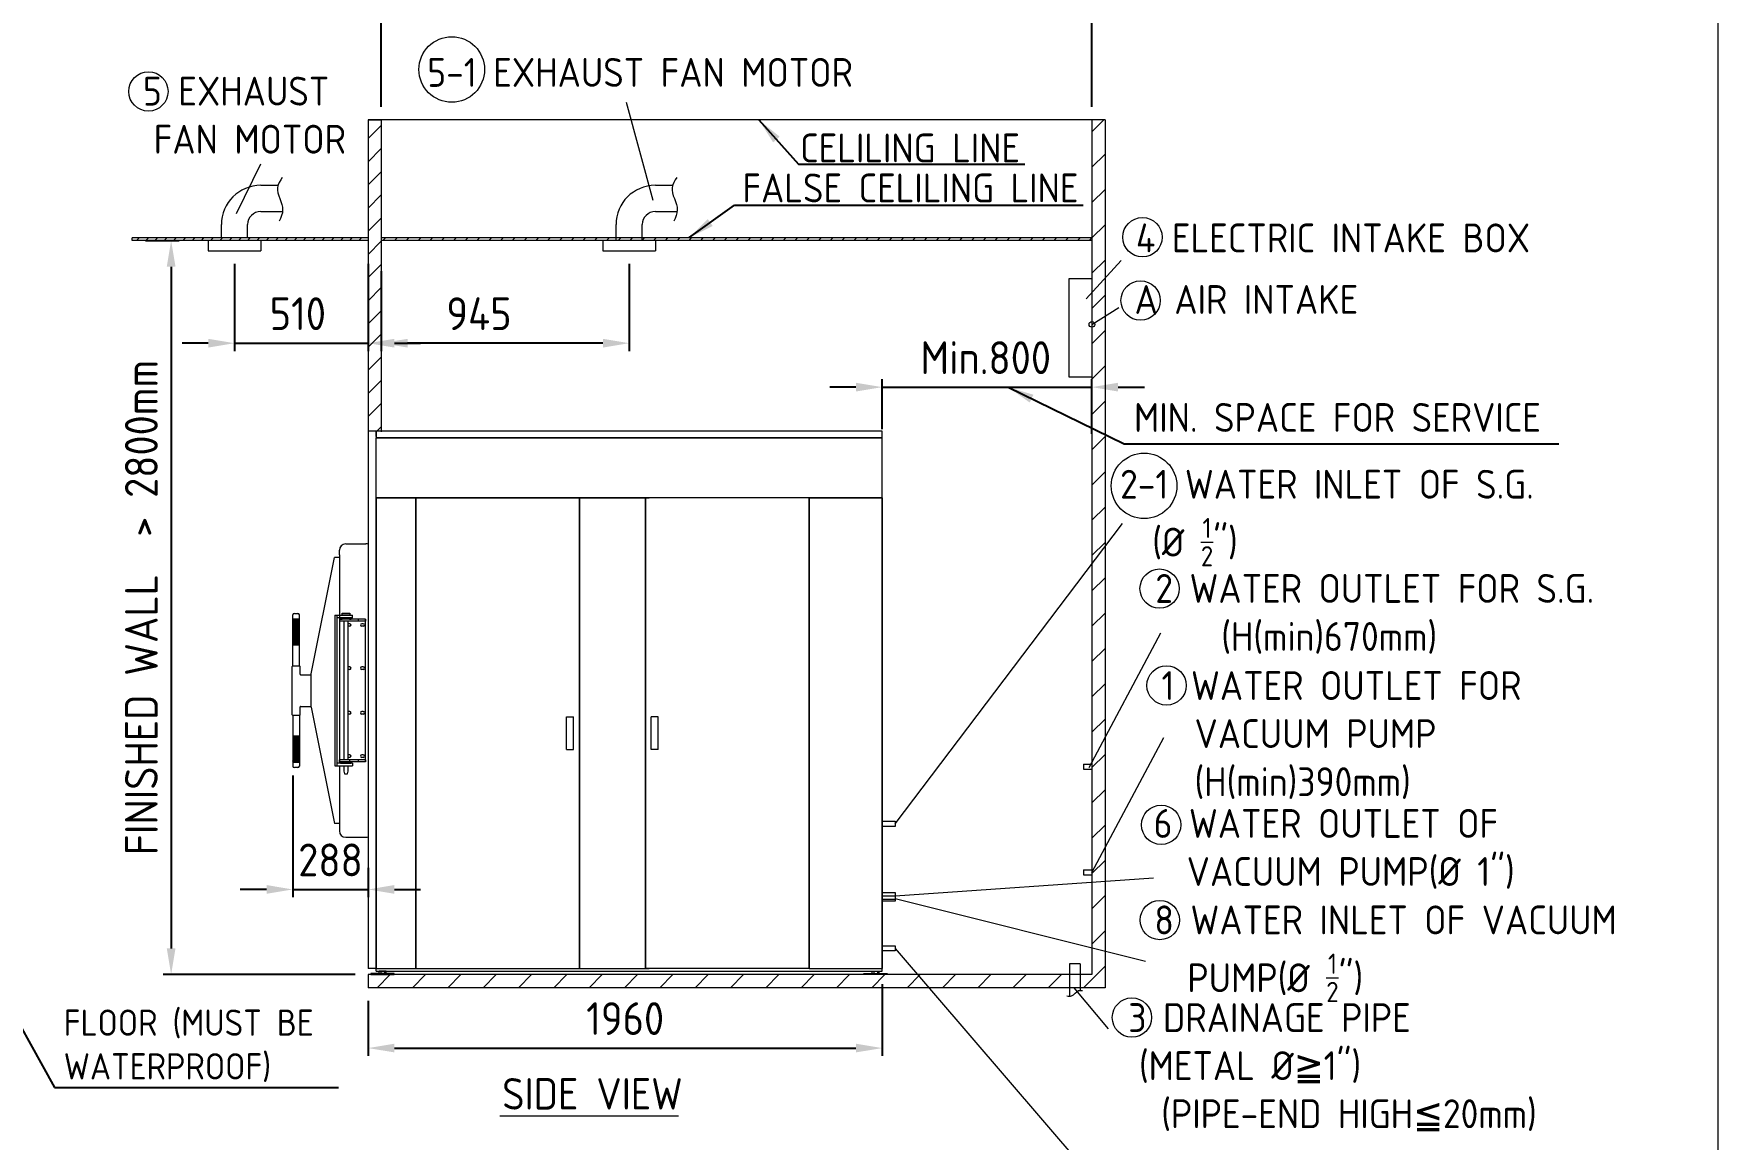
# Model space of a CAD drawing. Header units: millimetres. Extents: x -96603 to 124772, y -7961 to 34801.
# Drawn here: x 9386 to 15811, y 2709 to 6927 of the extents above; entities that cross this region are included whole.
import ezdxf

# ---------------------------------------------------------------- set-up
doc = ezdxf.new("R2010")
doc.units = ezdxf.units.MM
doc.linetypes.add('HIDDEN', pattern=[9.525, 6.35, -3.175])
doc.layers.get('0').update_dxf_attribs({"lineweight": 15})
for name, color, linetype, lineweight in [('D', 3, 'Continuous', 13), ('F', 7, 'Continuous', 15), ('H', 2, 'HIDDEN', 15), ('S', 4, 'Continuous', 15)]:
    doc.layers.add(name, color=color, linetype=linetype, lineweight=lineweight)
doc.styles.get("Standard").update_dxf_attribs({"font": 'KAIU.TTF'})
doc.styles.add('STU25', font='isocp2.shx')
doc.dimstyles.new('STU25', dxfattribs={"dimscale": 50, "dimtxt": 2.5, "dimasz": 2, "dimexe": 0.6, "dimexo": 1, "dimgap": 1, "dimtad": 1, "dimdsep": 46, "dimtxsty": 'STU25', "dimcen": 2, "dimazin": 2, "dimtfac": 1, "dimtmove": 0, "dimatfit": 3, "dimfxl": 0, "dimtolj": 1, "dimtzin": 0, "dimarcsym": 0})
doc.dimstyles.new('STU25$7', dxfattribs={"dimscale": 50, "dimtxt": 2.5, "dimasz": 2, "dimexe": 1.25, "dimexo": 0.625, "dimgap": 1, "dimtad": 1, "dimdec": 4, "dimdsep": 46, "dimtxsty": 'STU25', "dimcen": 2.5, "dimazin": 2, "dimtfac": 1, "dimtdec": 4, "dimtmove": 0, "dimatfit": 3, "dimfxl": 0, "dimtolj": 1, "dimtzin": 0, "dimarcsym": 0})

# ---------------------------------------------------------------- blocks, each defined once
blk = doc.blocks.new('*D9')
at = {"layer": 'D', "color": 0, "lineweight": -2}
for p, q in [((12622, 5418.3), (12622, 5608.4)), ((13422, 5400), (13422, 5608.4)), ((12522, 5578.4), (12422, 5578.4)), ((12622, 5578.4), (13422, 5578.4)), ((13522, 5578.4), (13622, 5578.4))]:
    blk.add_line(p, q, dxfattribs=at)
at = {"layer": 'D', "color": 0}
for points in [[(12522, 5595.1), (12522, 5561.7), (12622, 5578.4)], [(13522, 5595.1), (13522, 5561.7), (13422, 5578.4)]]:
    blk.add_solid(points, dxfattribs=at)
at = {"layer": 'Defpoints', "color": 0}
for p in [(13422, 5578.4), (12622, 5368.3), (13422, 5350)]:
    blk.add_point(p, dxfattribs=at)
at = {"layer": 'D', "color": 0, "insert": (13017, 5690.9), "char_height": 125, "attachment_point": 5, "style": 'STU25'}
blk.add_mtext('\\A1;{\\Fisocp2.shx;Min.800}', dxfattribs=at)
blk = doc.blocks.new('*D10')
at = {"layer": 'D', "color": 0, "lineweight": -2}
for p, q in [((12622, 3300.6), (12622, 3027.3)), ((10662, 3237.6), (10662, 3027.3)), ((10762, 3057.3), (12522, 3057.3))]:
    blk.add_line(p, q, dxfattribs=at)
at = {"layer": 'D', "color": 0}
for points in [[(10762, 3074), (10762, 3040.7), (10662, 3057.3)], [(12522, 3074), (12522, 3040.7), (12622, 3057.3)]]:
    blk.add_solid(points, dxfattribs=at)
at = {"layer": 'Defpoints', "color": 0}
for p in [(12622, 3350.6), (10662, 3287.6), (12622, 3057.3)]:
    blk.add_point(p, dxfattribs=at)
at = {"layer": 'D', "color": 0, "insert": (11642, 3169.8), "char_height": 125, "attachment_point": 5, "style": 'STU25'}
blk.add_mtext('\\A1;1960', dxfattribs=at)
blk = doc.blocks.new('*D11')
at = {"layer": 'D', "color": 0, "lineweight": -2}
for p, q in [((10374.3, 4097.4), (10374.3, 3632.4)), ((10662, 3744.2), (10662, 3632.4)), ((10274.3, 3662.4), (10174.3, 3662.4)), ((10374.3, 3662.4), (10662, 3662.4)), ((10762, 3662.4), (10862, 3662.4))]:
    blk.add_line(p, q, dxfattribs=at)
at = {"layer": 'D', "color": 0}
for points in [[(10274.3, 3679.1), (10274.3, 3645.8), (10374.3, 3662.4)], [(10762, 3679.1), (10762, 3645.8), (10662, 3662.4)]]:
    blk.add_solid(points, dxfattribs=at)
at = {"layer": 'Defpoints', "color": 0}
for p in [(10374.3, 4147.4), (10662, 3794.2), (10662, 3662.4)]:
    blk.add_point(p, dxfattribs=at)
at = {"layer": 'D', "color": 0, "insert": (10518.2, 3774.9), "char_height": 125, "attachment_point": 5, "style": 'STU25'}
blk.add_mtext('\\A1;288', dxfattribs=at)
blk = doc.blocks.new('*D12')
at = {"layer": 'D', "color": 0, "lineweight": -2}
for p, q in [((10152, 6048.5), (10152, 5716.1)), ((10662, 6048.5), (10662, 5716.1)), ((10052, 5746.1), (9952, 5746.1)), ((10152, 5746.1), (10662, 5746.1)), ((10762, 5746.1), (10862, 5746.1))]:
    blk.add_line(p, q, dxfattribs=at)
at = {"layer": 'D', "color": 0}
for points in [[(10052, 5762.7), (10052, 5729.4), (10152, 5746.1)], [(10762, 5762.7), (10762, 5729.4), (10662, 5746.1)]]:
    blk.add_solid(points, dxfattribs=at)
at = {"layer": 'Defpoints', "color": 0}
for p in [(10152, 6098.5), (10662, 6098.5), (10662, 5746.1)]:
    blk.add_point(p, dxfattribs=at)
at = {"layer": 'D', "color": 0, "insert": (10393.6, 5858.6), "char_height": 125, "attachment_point": 5, "style": 'STU25'}
blk.add_mtext('\\A1;510', dxfattribs=at)
blk = doc.blocks.new('*D13')
at = {"layer": 'D', "color": 0, "lineweight": -2}
for p, q in [((11657, 6048.5), (11657, 5716.1)), ((10712, 6021.2), (10712, 5716.1)), ((11557, 5746.1), (10812, 5746.1))]:
    blk.add_line(p, q, dxfattribs=at)
at = {"layer": 'D', "color": 0}
for points in [[(10812, 5762.7), (10812, 5729.4), (10712, 5746.1)], [(11557, 5762.7), (11557, 5729.4), (11657, 5746.1)]]:
    blk.add_solid(points, dxfattribs=at)
at = {"layer": 'Defpoints', "color": 0}
for p in [(10712, 6071.2), (11657, 6098.5), (10712, 5746.1)]:
    blk.add_point(p, dxfattribs=at)
at = {"layer": 'D', "color": 0, "insert": (11084.5, 5858.6), "char_height": 125, "attachment_point": 5, "style": 'STU25'}
blk.add_mtext('\\A1;945', dxfattribs=at)
blk = doc.blocks.new('*D18')
at = {"layer": 'D', "color": 0, "lineweight": -2}
for p, q in [((9812, 6137.6), (9940.4, 6137.6)), ((9910.4, 6037.6), (9910.4, 3437.6)), ((10612, 3337.6), (9880.4, 3337.6))]:
    blk.add_line(p, q, dxfattribs=at)
at = {"layer": 'D', "color": 0}
for points in [[(9893.7, 6037.6), (9927, 6037.6), (9910.4, 6137.6)], [(9893.7, 3437.6), (9927, 3437.6), (9910.4, 3337.6)]]:
    blk.add_solid(points, dxfattribs=at)
at = {"layer": 'Defpoints', "color": 0}
for p in [(9762, 6137.6), (9910.4, 3337.6), (10662, 3337.6)]:
    blk.add_point(p, dxfattribs=at)
at = {"layer": 'D', "color": 0, "insert": (9797, 4737.6), "char_height": 125, "attachment_point": 5, "rotation": 90, "style": 'STU25'}
blk.add_mtext('\\A1;{\\Fisocp2.shx;FINISHED WALL } > {\\Fisocp2.shx;2800mm}', dxfattribs=at)
blk = doc.blocks.new('*D19')
at = {"layer": 'D', "color": 0, "lineweight": -2}
for p, q in [((10712, 6647.6), (10712, 7097.8)), ((13322, 7067.8), (10812, 7067.8)), ((13422, 6647.6), (13422, 7097.8))]:
    blk.add_line(p, q, dxfattribs=at)
at = {"layer": 'D', "color": 0}
for points in [[(10812, 7084.4), (10812, 7051.1), (10712, 7067.8)], [(13322, 7084.4), (13322, 7051.1), (13422, 7067.8)]]:
    blk.add_solid(points, dxfattribs=at)
at = {"layer": 'Defpoints', "color": 0}
for p in [(10712, 7067.8), (10712, 6597.6), (13422, 6597.6)]:
    blk.add_point(p, dxfattribs=at)
at = {"layer": 'D', "color": 0, "insert": (10971.7, 7255.3), "char_height": 125, "attachment_point": 1, "style": 'STU25'}
blk.add_mtext('\\A1;2710(STERILAZATION CORNER)', dxfattribs=at)

msp = doc.modelspace()

# ---------------------------------------------------------------- hatches: boundary and pattern name
at = {"layer": 'H', "ltscale": 5}
h = msp.add_hatch(dxfattribs=at)
h.set_pattern_fill('ANSI31', color=256, scale=500, style=0)
h.set_pattern_definition([(45, (366292.05, 10901.3), (-44.194174, 44.194174), [])])
h.paths.add_polyline_path([(10662.039, 5407.649), (10662.039, 6597.649), (10712.039, 6597.649), (10712.039, 5407.649)])
h.paths.add_polyline_path([(10692.039, 5382.649), (10692.039, 5407.649)])
edge = h.paths.add_edge_path(flags=16)
edge.add_line((10692.039, 5407.649), (10662.039, 5407.649))
h = msp.add_hatch(dxfattribs=at)
h.set_pattern_fill('ANSI31', color=256, scale=30, style=0)
h.paths.add_polyline_path([(10662.039, 3337.649), (10662.039, 3287.649), (13472.039, 3287.649), (13472.039, 6597.649), (13422.039, 6597.649), (13422.039, 3337.649)])
at = {"layer": 'H'}
h = msp.add_hatch(dxfattribs=at)
h.set_pattern_fill('ANSI31', color=256, scale=200, style=0)
h.set_pattern_definition([(45, (366292.048, 10901.3), (-17.6776695, 17.6776695), [])])
h.paths.add_polyline_path([(10662.039, 6137.649), (10662.039, 6147.649), (9762.039, 6147.649), (9762.039, 6137.649)])
h = msp.add_hatch(dxfattribs=at)
h.set_pattern_fill('ANSI31', color=256, scale=10, style=0)
edge = h.paths.add_edge_path()
edge.add_line((10712.039, 6137.649), (10712.039, 6147.649))
edge.add_line((13422.039, 6137.649), (13422.039, 6148.031))
edge.add_line((13422.039, 6147.649), (10712.039, 6147.649))
edge.add_line((13422.039, 6137.649), (10712.039, 6137.649))
at = {"layer": 'S'}
h = msp.add_hatch(color=256, dxfattribs=at)
edge = h.paths.add_edge_path()
edge.add_arc((10698.76, 3346.649), 5, -90, 0, ccw=False)
edge.add_line((10698.76, 3341.649), (10703.76, 3341.649))
edge.add_line((10703.76, 3341.649), (10703.76, 3346.649))
h = msp.add_hatch(color=256, dxfattribs=at)
edge = h.paths.add_edge_path()
edge.add_arc((10735.318, 3346.649), 5, 180, 270, ccw=False)
edge.add_line((10730.318, 3346.649), (10730.318, 3341.649))
edge.add_line((10730.318, 3341.649), (10735.318, 3341.649))
h = msp.add_hatch(color=256, dxfattribs=at)
edge = h.paths.add_edge_path()
edge.add_arc((12578.76, 3346.649), 5, -90, 0, ccw=False)
edge.add_line((12578.76, 3341.649), (12583.76, 3341.649))
edge.add_line((12583.76, 3341.649), (12583.76, 3346.649))
h = msp.add_hatch(color=256, dxfattribs=at)
edge = h.paths.add_edge_path()
edge.add_arc((12615.318, 3346.649), 5, 180, 270, ccw=False)
edge.add_line((12610.318, 3346.649), (12610.318, 3341.649))
edge.add_line((12610.318, 3341.649), (12615.318, 3341.649))

# ---------------------------------------------------------------- linework, layer by layer
for p, q in [((10252.039, 6348.397), (10317.959, 6348.397)), ((11757.039, 6348.397), (11822.959, 6348.397)), ((10252.039, 6248.397), (10335.333, 6248.397)), ((11757.039, 6248.397), (11840.333, 6248.397)), ((10102.039, 6147.649), (10102.039, 6198.397)), ((10202.039, 6147.649), (10202.039, 6198.397)), ((11607.039, 6137.649), (11607.039, 6198.397)), ((11707.039, 6137.649), (11707.039, 6198.397)), ((10052.039, 6137.649), (10052.039, 6098.506)), ((10252.039, 6137.649), (10252.039, 6098.506)), ((11557.039, 6137.649), (11557.039, 6098.506)), ((11757.039, 6137.649), (11757.039, 6098.506)), ((10052.039, 6098.506), (10252.039, 6098.506)), ((11557.039, 6098.506), (11757.039, 6098.506)), ((10692.039, 5410.649), (10662.039, 5410.649)), ((10662.039, 5410.649), (10662.039, 3360.649)), ((10692.039, 5410.649), (10692.039, 5385.649)), ((11092.039, 5410.649), (10692.039, 5410.649)), ((10692.039, 5390.649), (10692.039, 5410.649)), ((11657.039, 5410.649), (11092.039, 5410.649)), ((12222.039, 5410.649), (11657.039, 5410.649)), ((12622.039, 5410.649), (12222.039, 5410.649)), ((12622.039, 5385.649), (12622.039, 5410.649)), ((12622.039, 5385.649), (10692.039, 5385.649)), ((10692.039, 5155.649), (10692.039, 5385.649)), ((10692.039, 5385.649), (12622.039, 5385.649)), ((10692.039, 5335.649), (10692.039, 5385.649)), ((10692.039, 5385.649), (10707.039, 5385.649)), ((10692.039, 3400.649), (10692.039, 5335.649)), ((12622.039, 5385.649), (12607.039, 5385.649)), ((12622.039, 5155.649), (12622.039, 5385.649)), ((12622.039, 3400.649), (12622.039, 5335.649)), ((12622.039, 5155.649), (10692.039, 5155.649)), ((10692.039, 5155.649), (10692.039, 3360.649)), ((10692.039, 5155.649), (10842.039, 5155.649)), ((10842.039, 5155.649), (10842.039, 3360.649)), ((10843.039, 5155.649), (10843.039, 3360.649)), ((10843.039, 5155.649), (11467.039, 5155.649)), ((11452.039, 5155.649), (11734.039, 5155.649)), ((11467.039, 5155.649), (11467.039, 3360.649)), ((11468.039, 5155.649), (11468.039, 3360.649)), ((11718.039, 5155.649), (11718.039, 3360.649)), ((11719.039, 5155.649), (11719.039, 3360.649)), ((12343.039, 5155.649), (11719.039, 5155.649)), ((12343.039, 5155.649), (12343.039, 3360.649)), ((12344.039, 5155.649), (12344.039, 3360.649)), ((12344.039, 5155.649), (12622.039, 5155.649)), ((12622.039, 5155.649), (12622.039, 3360.649)), ((10552.039, 4938.649), (10552.039, 4956.649)), ((10576.039, 4980.649), (10653.039, 4980.649)), ((10444.04, 4485.149), (10533.039, 4928.649)), ((10552.039, 4928.649), (10533.039, 4928.649)), ((10552.039, 4938.649), (10552.039, 4143.649)), ((10374.34, 4515.255), (10374.34, 4709.255)), ((10374.34, 4671.442), (10398.153, 4695.255)), ((10374.34, 4673.442), (10396.153, 4695.255)), ((10374.34, 4675.442), (10394.153, 4695.255)), ((10374.34, 4677.442), (10392.153, 4695.255)), ((10374.34, 4695.255), (10399.74, 4695.255)), ((10374.34, 4685.442), (10384.153, 4695.255)), ((10374.34, 4687.442), (10382.153, 4695.255)), ((10374.34, 4689.442), (10380.153, 4695.255)), ((10374.34, 4679.442), (10390.153, 4695.255)), ((10374.34, 4681.442), (10388.153, 4695.255)), ((10374.34, 4683.442), (10386.153, 4695.255)), ((10374.34, 4693.442), (10376.153, 4695.255)), ((10374.34, 4691.442), (10378.153, 4695.255)), ((10374.34, 4669.442), (10399.74, 4694.842)), ((10374.34, 4693.678), (10399.74, 4668.278)), ((10374.34, 4667.442), (10399.74, 4692.842)), ((10374.34, 4691.678), (10399.74, 4666.278)), ((10374.34, 4665.442), (10399.74, 4690.842)), ((10374.762, 4695.255), (10399.74, 4670.278)), ((10376.762, 4695.255), (10399.74, 4672.278)), ((10378.762, 4695.255), (10399.74, 4674.278)), ((10380.34, 4715.255), (10393.74, 4715.255)), ((10380.762, 4695.255), (10399.74, 4676.278)), ((10382.762, 4695.255), (10399.74, 4678.278)), ((10384.762, 4695.255), (10399.74, 4680.278)), ((10386.762, 4695.255), (10399.74, 4682.278)), ((10388.762, 4695.255), (10399.74, 4684.278)), ((10390.762, 4695.255), (10399.74, 4686.278)), ((10392.762, 4695.255), (10399.74, 4688.278)), ((10394.762, 4695.255), (10399.74, 4690.278)), ((10396.762, 4695.255), (10399.74, 4692.278)), ((10398.762, 4695.255), (10399.74, 4694.278)), ((10399.74, 4515.255), (10399.74, 4709.255)), ((10535.039, 4708.649), (10535.039, 4133.649)), ((10535.039, 4708.649), (10602.039, 4708.649)), ((10543.039, 4133.649), (10543.039, 4708.649)), ((10602.039, 4698.649), (10543.039, 4698.649)), ((10652.039, 4693.149), (10552.039, 4693.149)), ((10552.039, 4693.149), (10552.039, 4685.149)), ((10556.539, 4697.649), (10557.039, 4698.149)), ((10556.539, 4693.649), (10556.539, 4697.649)), ((10556.539, 4693.649), (10557.039, 4693.149)), ((10557.039, 4698.149), (10569.039, 4698.149)), ((10557.039, 4693.149), (10563.039, 4693.149)), ((10562.039, 4715.149), (10562.539, 4715.649)), ((10562.039, 4709.149), (10562.039, 4715.149)), ((10562.539, 4708.649), (10562.039, 4709.149)), ((10562.539, 4715.649), (10591.539, 4715.649)), ((10591.539, 4708.649), (10562.539, 4708.649)), ((10569.039, 4698.149), (10585.039, 4698.149)), ((10652.039, 4693.149), (10577.039, 4693.149)), ((10585.039, 4698.149), (10597.039, 4698.149)), ((10591.039, 4693.149), (10597.039, 4693.149)), ((10591.539, 4715.649), (10592.039, 4715.149)), ((10592.039, 4709.149), (10591.539, 4708.649)), ((10592.039, 4715.149), (10592.039, 4709.149)), ((10597.539, 4697.649), (10597.039, 4698.149)), ((10597.039, 4693.149), (10597.539, 4693.649)), ((10597.539, 4697.649), (10597.539, 4693.649)), ((10602.039, 4698.649), (10602.039, 4708.649)), ((10625.285, 4685.149), (10625.285, 4693.149)), ((10652.039, 4685.149), (10652.039, 4693.149)), ((10652.039, 4693.149), (10652.039, 4685.149)), ((10652.039, 4149.149), (10652.039, 4693.149)), ((10374.34, 4689.678), (10399.74, 4664.278)), ((10374.34, 4663.442), (10399.74, 4688.842)), ((10374.34, 4687.678), (10399.74, 4662.278)), ((10374.34, 4661.442), (10399.74, 4686.842)), ((10374.34, 4685.678), (10399.74, 4660.278)), ((10374.34, 4659.442), (10399.74, 4684.842)), ((10374.34, 4683.678), (10399.74, 4658.278)), ((10374.34, 4657.442), (10399.74, 4682.842)), ((10374.34, 4681.678), (10399.74, 4656.278)), ((10374.34, 4655.442), (10399.74, 4680.842)), ((10374.34, 4679.678), (10399.74, 4654.278)), ((10374.34, 4653.442), (10399.74, 4678.842)), ((10374.34, 4677.678), (10399.74, 4652.278)), ((10374.34, 4651.442), (10399.74, 4676.842)), ((10374.34, 4675.678), (10399.74, 4650.278)), ((10374.34, 4649.442), (10399.74, 4674.842)), ((10374.34, 4673.678), (10399.74, 4648.278)), ((10374.34, 4647.442), (10399.74, 4672.842)), ((10374.34, 4671.678), (10399.74, 4646.278)), ((10374.34, 4645.442), (10399.74, 4670.842)), ((10374.34, 4669.678), (10399.74, 4644.278)), ((10374.34, 4643.442), (10399.74, 4668.842)), ((10374.34, 4667.678), (10399.74, 4642.278)), ((10374.34, 4641.442), (10399.74, 4666.842)), ((10374.34, 4665.678), (10399.74, 4640.278)), ((10374.34, 4639.442), (10399.74, 4664.842)), ((10374.34, 4663.678), (10399.74, 4638.278)), ((10374.34, 4637.442), (10399.74, 4662.842)), ((10374.34, 4661.678), (10399.74, 4636.278)), ((10374.34, 4635.442), (10399.74, 4660.842)), ((10374.34, 4659.678), (10399.74, 4634.278)), ((10374.34, 4633.442), (10399.74, 4658.842)), ((10374.34, 4657.678), (10399.74, 4632.278)), ((10374.34, 4631.442), (10399.74, 4656.842)), ((10374.34, 4655.678), (10399.74, 4630.278)), ((10374.34, 4629.442), (10399.74, 4654.842)), ((10374.34, 4653.678), (10399.74, 4628.278)), ((10374.34, 4627.442), (10399.74, 4652.842)), ((10374.34, 4651.678), (10399.74, 4626.278)), ((10374.34, 4625.442), (10399.74, 4650.842)), ((10374.34, 4649.678), (10399.74, 4624.278)), ((10374.34, 4623.442), (10399.74, 4648.842)), ((10374.34, 4647.678), (10399.74, 4622.278)), ((10374.34, 4621.442), (10399.74, 4646.842)), ((10374.34, 4645.678), (10399.74, 4620.278)), ((10374.34, 4619.442), (10399.74, 4644.842)), ((10374.34, 4643.678), (10399.74, 4618.278)), ((10374.34, 4617.442), (10399.74, 4642.842)), ((10374.34, 4641.678), (10399.74, 4616.278)), ((10374.34, 4615.442), (10399.74, 4640.842)), ((10374.34, 4639.678), (10399.74, 4614.278)), ((10374.34, 4613.442), (10399.74, 4638.842)), ((10374.34, 4637.678), (10399.74, 4612.278)), ((10374.34, 4611.442), (10399.74, 4636.842)), ((10374.34, 4635.678), (10399.74, 4610.278)), ((10374.34, 4609.442), (10399.74, 4634.842)), ((10374.34, 4633.678), (10399.74, 4608.278)), ((10374.34, 4607.442), (10399.74, 4632.842)), ((10374.34, 4631.678), (10399.74, 4606.278)), ((10374.34, 4605.442), (10399.74, 4630.842)), ((10374.34, 4629.678), (10399.74, 4604.278)), ((10374.34, 4603.442), (10399.74, 4628.842)), ((10374.34, 4627.678), (10399.74, 4602.278)), ((10374.34, 4601.442), (10399.74, 4626.842)), ((10652.039, 4685.149), (10552.039, 4685.149)), ((10569.039, 4685.149), (10569.039, 4157.149)), ((10585.039, 4157.149), (10585.039, 4685.149)), ((10591.539, 4676.149), (10586.539, 4676.149)), ((10591.539, 4666.149), (10586.539, 4666.149)), ((10642.539, 4676.149), (10637.539, 4676.149)), ((10642.539, 4666.149), (10637.539, 4666.149)), ((10374.34, 4625.678), (10399.74, 4600.278)), ((10374.34, 4599.442), (10399.74, 4624.842)), ((10374.34, 4623.678), (10399.74, 4598.278)), ((10374.34, 4597.442), (10399.74, 4622.842)), ((10374.34, 4621.678), (10399.74, 4596.278)), ((10374.34, 4595.442), (10399.74, 4620.842)), ((10374.34, 4619.678), (10398.762, 4595.255)), ((10374.34, 4617.678), (10396.762, 4595.255)), ((10374.34, 4615.678), (10394.762, 4595.255)), ((10374.34, 4613.678), (10392.762, 4595.255)), ((10374.34, 4611.678), (10390.762, 4595.255)), ((10374.34, 4609.678), (10388.762, 4595.255)), ((10374.34, 4607.678), (10386.762, 4595.255)), ((10374.34, 4605.678), (10384.762, 4595.255)), ((10374.34, 4603.678), (10382.762, 4595.255)), ((10374.34, 4601.678), (10380.762, 4595.255)), ((10374.34, 4599.678), (10378.762, 4595.255)), ((10374.34, 4597.678), (10376.762, 4595.255)), ((10374.34, 4595.255), (10399.74, 4595.255)), ((10376.153, 4595.255), (10399.74, 4618.842)), ((10378.153, 4595.255), (10399.74, 4616.842)), ((10380.153, 4595.255), (10399.74, 4614.842)), ((10382.153, 4595.255), (10399.74, 4612.842)), ((10384.153, 4595.255), (10399.74, 4610.842)), ((10386.153, 4595.255), (10399.74, 4608.842)), ((10388.153, 4595.255), (10399.74, 4606.842)), ((10390.153, 4595.255), (10399.74, 4604.842)), ((10392.153, 4595.255), (10399.74, 4602.842)), ((10394.153, 4595.255), (10399.74, 4600.842)), ((10396.153, 4595.255), (10399.74, 4598.842)), ((10398.153, 4595.255), (10399.74, 4596.842)), ((10372.04, 4329.043), (10372.04, 4513.255)), ((10374.04, 4515.255), (10400.04, 4515.255)), ((10402.04, 4483.649), (10402.04, 4513.255)), ((10591.539, 4511.149), (10586.539, 4511.149)), ((10591.539, 4501.149), (10586.539, 4501.149)), ((10642.539, 4511.149), (10637.539, 4511.149)), ((10642.539, 4501.149), (10637.539, 4501.149)), ((10404.04, 4481.649), (10444.04, 4481.649)), ((10444.04, 4357.149), (10444.04, 4485.149)), ((10374.04, 4327.043), (10400.04, 4327.043)), ((10374.34, 4327.043), (10374.34, 4133.043)), ((10399.74, 4327.043), (10399.74, 4133.043)), ((10402.04, 4329.043), (10402.04, 4358.649)), ((10404.04, 4360.649), (10444.04, 4360.649)), ((10444.04, 4357.149), (10533.039, 3913.649)), ((10591.539, 4341.149), (10586.539, 4341.149)), ((10591.539, 4331.149), (10586.539, 4331.149)), ((10642.539, 4341.149), (10637.539, 4341.149)), ((10642.539, 4331.149), (10637.539, 4331.149)), ((11418.039, 4195.649), (11418.039, 4320.649)), ((11418.039, 4320.649), (11445.039, 4320.649)), ((11445.039, 4195.649), (11445.039, 4320.649)), ((11741.039, 4195.649), (11741.039, 4320.649)), ((11768.039, 4320.649), (11741.039, 4320.649)), ((11768.039, 4195.649), (11768.039, 4320.649)), ((10389.926, 4247.043), (10374.34, 4231.456)), ((10391.926, 4247.043), (10374.34, 4229.456)), ((10393.926, 4247.043), (10374.34, 4227.456)), ((10395.926, 4247.043), (10374.34, 4225.456)), ((10397.926, 4247.043), (10374.34, 4223.456)), ((10399.74, 4247.043), (10374.34, 4247.043)), ((10383.926, 4247.043), (10374.34, 4237.456)), ((10385.926, 4247.043), (10374.34, 4235.456)), ((10387.926, 4247.043), (10374.34, 4233.456)), ((10377.926, 4247.043), (10374.34, 4243.456)), ((10379.926, 4247.043), (10374.34, 4241.456)), ((10381.926, 4247.043), (10374.34, 4239.456)), ((10375.926, 4247.043), (10374.34, 4245.456)), ((10399.74, 4246.856), (10374.34, 4221.456)), ((10399.74, 4220.62), (10374.34, 4246.02)), ((10399.74, 4244.856), (10374.34, 4219.456)), ((10399.74, 4218.62), (10374.34, 4244.02)), ((10399.74, 4242.856), (10374.34, 4217.456)), ((10399.74, 4216.62), (10374.34, 4242.02)), ((10399.74, 4240.856), (10374.34, 4215.456)), ((10399.74, 4222.62), (10375.317, 4247.043)), ((10399.74, 4224.62), (10377.317, 4247.043)), ((10399.74, 4226.62), (10379.317, 4247.043)), ((10399.74, 4228.62), (10381.317, 4247.043)), ((10399.74, 4230.62), (10383.317, 4247.043)), ((10399.74, 4232.62), (10385.317, 4247.043)), ((10399.74, 4234.62), (10387.317, 4247.043)), ((10399.74, 4236.62), (10389.317, 4247.043)), ((10399.74, 4238.62), (10391.317, 4247.043)), ((10399.74, 4240.62), (10393.317, 4247.043)), ((10399.74, 4242.62), (10395.317, 4247.043)), ((10399.74, 4244.62), (10397.317, 4247.043)), ((10399.74, 4214.62), (10374.34, 4240.02)), ((10399.74, 4238.856), (10374.34, 4213.456)), ((10399.74, 4212.62), (10374.34, 4238.02)), ((10399.74, 4236.856), (10374.34, 4211.456)), ((10399.74, 4210.62), (10374.34, 4236.02)), ((10399.74, 4234.856), (10374.34, 4209.456)), ((10399.74, 4208.62), (10374.34, 4234.02)), ((10399.74, 4232.856), (10374.34, 4207.456)), ((10399.74, 4206.62), (10374.34, 4232.02)), ((10399.74, 4230.856), (10374.34, 4205.456)), ((10399.74, 4204.62), (10374.34, 4230.02)), ((10399.74, 4228.856), (10374.34, 4203.456)), ((10399.74, 4202.62), (10374.34, 4228.02)), ((10399.74, 4226.856), (10374.34, 4201.456)), ((10399.74, 4200.62), (10374.34, 4226.02)), ((10399.74, 4224.856), (10374.34, 4199.456)), ((10399.74, 4198.62), (10374.34, 4224.02)), ((10399.74, 4222.856), (10374.34, 4197.456)), ((10399.74, 4196.62), (10374.34, 4222.02)), ((10399.74, 4220.856), (10374.34, 4195.456)), ((10399.74, 4194.62), (10374.34, 4220.02)), ((10399.74, 4218.856), (10374.34, 4193.456)), ((10399.74, 4192.62), (10374.34, 4218.02)), ((10399.74, 4216.856), (10374.34, 4191.456)), ((10399.74, 4190.62), (10374.34, 4216.02)), ((10399.74, 4214.856), (10374.34, 4189.456)), ((10399.74, 4188.62), (10374.34, 4214.02)), ((10399.74, 4212.856), (10374.34, 4187.456)), ((10399.74, 4186.62), (10374.34, 4212.02)), ((10399.74, 4210.856), (10374.34, 4185.456)), ((10399.74, 4184.62), (10374.34, 4210.02)), ((10399.74, 4208.856), (10374.34, 4183.456)), ((10399.74, 4182.62), (10374.34, 4208.02)), ((10399.74, 4206.856), (10374.34, 4181.456)), ((10399.74, 4180.62), (10374.34, 4206.02)), ((10399.74, 4204.856), (10374.34, 4179.456)), ((10399.74, 4178.62), (10374.34, 4204.02)), ((10399.74, 4202.856), (10374.34, 4177.456)), ((10399.74, 4176.62), (10374.34, 4202.02)), ((10399.74, 4200.856), (10374.34, 4175.456)), ((10399.74, 4174.62), (10374.34, 4200.02)), ((10399.74, 4198.856), (10374.34, 4173.456)), ((10399.74, 4172.62), (10374.34, 4198.02)), ((10399.74, 4196.856), (10374.34, 4171.456)), ((10399.74, 4170.62), (10374.34, 4196.02)), ((10399.74, 4194.856), (10374.34, 4169.456)), ((10399.74, 4168.62), (10374.34, 4194.02)), ((10399.74, 4192.856), (10374.34, 4167.456)), ((10399.74, 4166.62), (10374.34, 4192.02)), ((10399.74, 4190.856), (10374.34, 4165.456)), ((10399.74, 4164.62), (10374.34, 4190.02)), ((10399.74, 4188.856), (10374.34, 4163.456)), ((10399.74, 4162.62), (10374.34, 4188.02)), ((10399.74, 4186.856), (10374.34, 4161.456)), ((10399.74, 4160.62), (10374.34, 4186.02)), ((10399.74, 4184.856), (10374.34, 4159.456)), ((10399.74, 4158.62), (10374.34, 4184.02)), ((10399.74, 4182.856), (10374.34, 4157.456)), ((10399.74, 4156.62), (10374.34, 4182.02)), ((10399.74, 4180.856), (10374.34, 4155.456)), ((10399.74, 4154.62), (10374.34, 4180.02)), ((10399.74, 4178.856), (10374.34, 4153.456)), ((10399.74, 4152.62), (10374.34, 4178.02)), ((10399.74, 4176.856), (10374.34, 4151.456)), ((10591.539, 4176.149), (10586.539, 4176.149)), ((10642.539, 4176.149), (10637.539, 4176.149)), ((11418.039, 4195.649), (11445.039, 4195.649)), ((11768.039, 4195.649), (11741.039, 4195.649)), ((10399.74, 4150.62), (10374.34, 4176.02)), ((10399.74, 4174.856), (10374.34, 4149.456)), ((10399.74, 4148.62), (10374.34, 4174.02)), ((10399.74, 4172.856), (10374.34, 4147.456)), ((10399.317, 4147.043), (10374.34, 4172.02)), ((10397.317, 4147.043), (10374.34, 4170.02)), ((10395.317, 4147.043), (10374.34, 4168.02)), ((10393.317, 4147.043), (10374.34, 4166.02)), ((10391.317, 4147.043), (10374.34, 4164.02)), ((10389.317, 4147.043), (10374.34, 4162.02)), ((10387.317, 4147.043), (10374.34, 4160.02)), ((10385.317, 4147.043), (10374.34, 4158.02)), ((10383.317, 4147.043), (10374.34, 4156.02)), ((10381.317, 4147.043), (10374.34, 4154.02)), ((10379.317, 4147.043), (10374.34, 4152.02)), ((10377.317, 4147.043), (10374.34, 4150.02)), ((10375.317, 4147.043), (10374.34, 4148.02)), ((10399.74, 4147.043), (10374.34, 4147.043)), ((10399.74, 4170.856), (10375.926, 4147.043)), ((10399.74, 4168.856), (10377.926, 4147.043)), ((10399.74, 4166.856), (10379.926, 4147.043)), ((10393.74, 4127.043), (10380.34, 4127.043)), ((10399.74, 4164.856), (10381.926, 4147.043)), ((10399.74, 4162.856), (10383.926, 4147.043)), ((10399.74, 4160.856), (10385.926, 4147.043)), ((10399.74, 4158.856), (10387.926, 4147.043)), ((10399.74, 4156.856), (10389.926, 4147.043)), ((10399.74, 4154.856), (10391.926, 4147.043)), ((10399.74, 4152.856), (10393.926, 4147.043)), ((10399.74, 4150.856), (10395.926, 4147.043)), ((10399.74, 4148.856), (10397.926, 4147.043)), ((10535.039, 4133.649), (10602.039, 4133.649)), ((10602.039, 4143.649), (10543.039, 4143.649)), ((10652.039, 4157.149), (10552.039, 4157.149)), ((10552.039, 4149.149), (10552.039, 4157.149)), ((10652.039, 4149.149), (10552.039, 4149.149)), ((10552.039, 4133.649), (10552.039, 3903.649)), ((10556.539, 4148.649), (10557.039, 4149.149)), ((10556.539, 4148.649), (10556.539, 4144.649)), ((10556.539, 4144.649), (10557.039, 4144.149)), ((10557.039, 4149.149), (10563.039, 4149.149)), ((10557.039, 4144.149), (10569.039, 4144.149)), ((10569.039, 4144.149), (10585.039, 4144.149)), ((10569.039, 4133.649), (10569.039, 4113.649)), ((10569.039, 4113.649), (10571.039, 4103.649)), ((10652.039, 4149.149), (10577.039, 4149.149)), ((10652.039, 4149.149), (10577.039, 4149.149)), ((10583.039, 4103.649), (10585.039, 4113.649)), ((10585.039, 4144.149), (10597.039, 4144.149)), ((10585.039, 4113.649), (10585.039, 4133.649)), ((10591.539, 4166.149), (10586.539, 4166.149)), ((10591.039, 4149.149), (10597.039, 4149.149)), ((10597.039, 4149.149), (10597.539, 4148.649)), ((10597.539, 4144.649), (10597.039, 4144.149)), ((10597.539, 4144.649), (10597.539, 4148.649)), ((10602.039, 4143.649), (10602.039, 4133.649)), ((10625.285, 4149.149), (10625.285, 4157.149)), ((10642.539, 4166.149), (10637.539, 4166.149)), ((10652.039, 4157.149), (10652.039, 4149.149)), ((10652.039, 4149.149), (10652.039, 4157.149)), ((10652.039, 4157.149), (10652.039, 4149.149)), ((13389.664, 4140.684), (13389.664, 4120.684)), ((13389.664, 4140.684), (13422.039, 4140.684)), ((13389.664, 4120.684), (13422.039, 4120.684)), ((10571.039, 4103.649), (10583.039, 4103.649)), ((12622.039, 3902.649), (12622.039, 3922.649)), ((12622.039, 3922.649), (12672.039, 3922.649)), ((12672.039, 3922.649), (12672.039, 3902.649)), ((10552.039, 3913.649), (10533.039, 3913.649)), ((10552.039, 3903.649), (10552.039, 3885.649)), ((10576.039, 3861.649), (10653.039, 3861.649)), ((12672.039, 3902.649), (12622.039, 3902.649)), ((13389.664, 3737.649), (13389.664, 3717.649)), ((13389.664, 3737.649), (13422.039, 3737.649)), ((13389.664, 3717.649), (13422.039, 3717.649)), ((12622.039, 3623.949), (12622.039, 3651.349)), ((12622.039, 3651.349), (12672.039, 3651.349)), ((12622.039, 3637.649), (12672.039, 3637.649)), ((12622.039, 3617.649), (12622.039, 3637.649)), ((12672.039, 3623.949), (12622.039, 3623.949)), ((12672.039, 3617.649), (12622.039, 3617.649)), ((12672.039, 3651.349), (12672.039, 3623.949)), ((12672.039, 3637.649), (12672.039, 3617.649)), ((12622.039, 3427.649), (12622.039, 3447.649)), ((12622.039, 3447.649), (12672.039, 3447.649)), ((12672.039, 3427.649), (12622.039, 3427.649)), ((12672.039, 3447.649), (12672.039, 3427.649)), ((10692.039, 3360.649), (10662.039, 3360.649)), ((10761.539, 3341.649), (10672.539, 3341.649)), ((10672.539, 3341.649), (10672.539, 3337.649)), ((10692.039, 3350.649), (10692.039, 3400.649)), ((10692.039, 3360.649), (10842.039, 3360.649)), ((10692.039, 3350.649), (12622.039, 3350.649)), ((10730.318, 3350.649), (10703.76, 3350.649)), ((10703.76, 3341.649), (10703.76, 3350.649)), ((10710.399, 3350.649), (10710.399, 3341.649)), ((10723.678, 3350.649), (10723.678, 3341.649)), ((10730.318, 3341.649), (10730.318, 3350.649)), ((10761.539, 3337.649), (10761.539, 3341.649)), ((10843.039, 3360.649), (11467.039, 3360.649)), ((11452.039, 3360.649), (11734.039, 3360.649)), ((12343.039, 3360.649), (11719.039, 3360.649)), ((12344.039, 3360.649), (12622.039, 3360.649)), ((12552.539, 3337.649), (12552.539, 3341.649)), ((12552.539, 3341.649), (12641.539, 3341.649)), ((12583.76, 3341.649), (12583.76, 3350.649)), ((12583.76, 3350.649), (12610.318, 3350.649)), ((12590.399, 3350.649), (12590.399, 3341.649)), ((12603.678, 3350.649), (12603.678, 3341.649)), ((12610.318, 3341.649), (12610.318, 3350.649)), ((12622.039, 3350.649), (12622.039, 3400.649)), ((12641.539, 3341.649), (12641.539, 3337.649)), ((13337.039, 3378.526), (13337.039, 3255.269)), ((13377.039, 3378.526), (13337.039, 3378.526)), ((13377.039, 3378.526), (13377.039, 3277.102)), ((10672.539, 3337.649), (10761.539, 3337.649)), ((12641.539, 3337.649), (12552.539, 3337.649))]:
    msp.add_line(p, q)
at = {"ltscale": 0.5}
msp.add_line((10591.039, 4157.149), (10591.039, 4149.149), dxfattribs=at)
msp.add_lwpolyline([(13422.039, 5991.796), (13334.453, 5991.796), (13334.453, 5617.927), (13422.039, 5617.927)])
msp.add_circle((13422.039, 5817.927), 10.761)
for centre, radius, start, end in [((10252.039, 6198.397), 150, 90, 180), ((11757.039, 6198.397), 150, 90, 180), ((10252.039, 6198.397), 50, 90, 180), ((11757.039, 6198.397), 50, 90, 180), ((10576.039, 4956.649), 24, 90, 180), ((10653.039, 4956.649), 24, 67.9756872, 90), ((10380.34, 4709.255), 6, 90, 180), ((10393.74, 4709.255), 6, 0, 90), ((10586.539, 4671.149), 5, 90, 107.4576031), ((10586.539, 4671.149), 5, 252.5423969, 270), ((10591.539, 4671.149), 5, 270, 90), ((10637.539, 4671.149), 5, 90, 270), ((10642.539, 4671.149), 5, 270, 90), ((10374.04, 4513.255), 2, 90, 180), ((10400.04, 4513.255), 2, 0, 90), ((10586.539, 4506.149), 5, 90, 107.4576031), ((10586.539, 4506.149), 5, 252.5423969, 270), ((10591.539, 4506.149), 5, 270, 90), ((10637.539, 4506.149), 5, 90, 270), ((10642.539, 4506.149), 5, 270, 90), ((10404.04, 4483.649), 2, 180, 270), ((10374.04, 4329.043), 2, 180, 270), ((10400.04, 4329.043), 2, 270, 0), ((10404.04, 4358.649), 2, 90, 180), ((10586.539, 4336.149), 5, 90, 107.4576031), ((10586.539, 4336.149), 5, 252.5423969, 270), ((10591.539, 4336.149), 5, 270, 90), ((10637.539, 4336.149), 5, 90, 270), ((10642.539, 4336.149), 5, 270, 90), ((10586.539, 4171.149), 5, 90, 107.4576031), ((10591.539, 4171.149), 5, 270, 90), ((10637.539, 4171.149), 5, 90, 270), ((10642.539, 4171.149), 5, 270, 90), ((10380.34, 4133.043), 6, 180, 270), ((10393.74, 4133.043), 6, 270, 0), ((10586.539, 4171.149), 5, 252.5423969, 270), ((10576.039, 3885.649), 24, 180, 270), ((10653.039, 3885.649), 24, 270, 292.0243128)]:
    msp.add_arc(centre, radius, start, end)
at = {"layer": 'D'}
for p, q in [((11749.01, 6289.949), (11646.938, 6664.15)), ((10159.179, 6241.187), (10252.242, 6429.951)), ((13399.606, 5914.978), (13533.579, 6061.547)), ((13422.039, 5817.927), (13524.212, 5882.787)), ((12672.039, 3912.649), (13538.42, 5058.746)), ((13411.302, 4127.01), (13684.662, 4641.248)), ((13422.039, 3727.649), (13696.157, 4241.438)), ((12672.039, 3637.649), (13656.703, 3706.235)), ((12672.039, 3627.649), (13626.045, 3388.344)), ((12672.039, 3437.649), (13379.54, 2612.183)), ((13353.508, 3287.322), (13484.562, 3130.943)), ((11163.355, 2798.559), (11845.899, 2798.559))]:
    msp.add_line(p, q, dxfattribs=at)
for centre, radius in [((10980.658, 6790.074), 125), ((9823.671, 6706.417), 75), ((13614.689, 6150.136), 75), ((13607.721, 5908.673), 75), ((13621.043, 5201.932), 125), ((13680.229, 4809.731), 75), ((13706.858, 4440.645), 75), ((13686.122, 3908.702), 75), ((13681.122, 3545.689), 75), ((13574.67, 3173.62), 75)]:
    msp.add_circle(centre, radius, dxfattribs=at)
for points in [[(10334.273, 6377.974), (10316.011, 6340.07), (10335.678, 6253.732), (10323.035, 6211.616)], [(11839.273, 6377.974), (11821.011, 6340.07), (11840.678, 6253.732), (11828.035, 6211.616)], [(13326.375, 3256.409), (13344.704, 3256.409), (13371.109, 3276.278), (13386.332, 3276.278)]]:
    msp.add_spline(points, degree=3, dxfattribs=at)
at = {"layer": 'F', "color": 6}
msp.add_lwpolyline([(0, 11116.226), (0, 0), (15810.943, 0), (15810.943, 11116.226)], close=True, dxfattribs=at)
at = {"layer": 'S'}
for p, q in [((13472.039, 6597.649), (10662.039, 6597.649)), ((10662.039, 6597.649), (10662.039, 5407.649)), ((10662.039, 6597.649), (10712.039, 6597.649)), ((10712.039, 6597.649), (10712.039, 5407.649)), ((13422.039, 6597.649), (13422.039, 3337.649)), ((13472.039, 6597.649), (13472.039, 3287.649)), ((9762.039, 6137.649), (9762.039, 6147.649)), ((10662.039, 6147.649), (9762.039, 6147.649)), ((10662.039, 6137.649), (9762.039, 6137.649)), ((13422.039, 6147.649), (10712.039, 6147.649)), ((13422.039, 6137.649), (10712.039, 6137.649)), ((13422.039, 3337.649), (10662.039, 3337.649)), ((10662.039, 3337.649), (10662.039, 3287.649)), ((13472.039, 3287.649), (10662.039, 3287.649))]:
    msp.add_line(p, q, dxfattribs=at)

# ---------------------------------------------------------------- texts
at = {"layer": 'D', "attachment_point": 1}
for s, insert, char_height in [('{\\Fisocp2.shx;\\C3;5-1 EXHAUST FAN MOTOR}', (10887.275, 6833.922), 110), ('{\\Fisocp2.shx;5 EXHAUST \\P\\f???|b0|i0|c0|p65; \\Fisocp2.shx;FAN MOTOR}', (9803.083, 6762.483), 110), ('{\\Fisocp2.shx;\\C3;CELILING LINE}', (12309.16, 6545.792), 110), ('{\\Fisocp2.shx;\\C3;FALSE CELILING LINE}', (12089.203, 6393.219), 110), ('{\\Fisocp2.shx;\\C3;4 ELECTRIC INTAKE BOX}', (13589.901, 6202.603), 110), ('{\\Fisocp2.shx;\\C3;A AIR INTAKE}', (13584.444, 5967.896), 110), ('{\\Fisocp2.shx;\\C3;MIN. SPACE FOR SERVICE}', (13582.504, 5517.805), 110), ('{\\Fisocp2.shx;FLOOR (MUST BE \\PWATERPROOF)}', (9500.582, 3204.281), 100), ('{\\Fisocp2.shx;\\C3;3 DRAINAGE PIPE \\P\\f???|b0|i0|c0|p65; \\Fisocp2.shx;(METAL %%c\\f新細明體|b0|i0|c136|p32;≧\\Fisocp2.shx;1")\\P  (PIPE-END HIGH\\f新細明體|b0|i0|c136|p32;≦\\Fisocp2.shx;20mm)}', (13560.716, 3228.549), 110), ('{\\Fisocp2.shx;\\C11;SIDE VIEW}', (11173.032, 2942.795), 120)]:
    msp.add_mtext(s, dxfattribs=dict(at, insert=insert, char_height=char_height))
at = {"layer": 'D', "char_height": 110, "attachment_point": 1, "style": 'STU25'}
for s, insert in [('\\A1;2-1 WATER INLET OF S.G.\\P{\\f????|b0|i0|c0|p54;   }(%%C {\\H0.7x;\\S1/2;}")', (13529.501, 5263.025)), ('2 WATER OUTLET FOR S.G.\\P    (H(min)670mm)', (13663.807, 4865.646)), ('1 WATER OUTLET FOR \\P  VACUUM PUMP\\P  (H(min)390mm)', (13687.489, 4495.116)), ('6 WATER OUTLET OF  \\P  VACUUM PUMP(%%C 1")', (13657.51, 3969.151)), ('\\A1;8 WATER INLET OF VACUUM\\P  PUMP(%%C {\\H0.7x;\\S1/2;}")', (13660.279, 3601.058))]:
    msp.add_mtext(s, dxfattribs=dict(at, insert=insert))

# ---------------------------------------------------------------- dimensions: what is measured, and where the dimension line sits
at = {"layer": 'D'}
dim = msp.add_linear_dim(base=(10712.039, 7067.771), p1=(13422.039, 6597.649), p2=(10712.039, 6597.649), text='<>(STERILAZATION CORNER)', dimstyle='STU25', dxfattribs=at)
dim.commit()
dim.dimension.update_dxf_attribs({"geometry": '*D19', "text_midpoint": (12067.039, 7186.521)})
dim = msp.add_linear_dim(base=(9910.373, 3337.649), p1=(9762.039, 6137.649), p2=(10662.039, 3337.649), angle=90, text='{\\Fisocp2.shx;FINISHED WALL } > {\\Fisocp2.shx;2800mm}', dimstyle='STU25', dxfattribs=at)
dim.commit()
dim.dimension.update_dxf_attribs({"geometry": '*D18', "text_midpoint": (9910.373, 4737.649), "dimtype": 160})
for base, p1, p2, picture, middle in [((10662.039, 5746.059), (10152.039, 6098.506), (10662.039, 6098.506), '*D12', (10393.634, 5746.059)), ((10712.039, 5746.059), (11657.039, 6098.506), (10712.039, 6071.167), '*D13', (11084.539, 5746.059)), ((12622.039, 3057.332), (10662.039, 3287.649), (12622.039, 3350.649), '*D10', (11642.039, 3057.332))]:
    dim = msp.add_linear_dim(base=base, p1=p1, p2=p2, dimstyle='STU25', dxfattribs=at)
    dim.commit()
    dim.dimension.update_dxf_attribs({"geometry": picture, "text_midpoint": middle, "dimtype": 160})
dim = msp.add_linear_dim(base=(13422.039, 5578.399), p1=(12622.039, 5368.253), p2=(13422.039, 5349.98), text='{\\Fisocp2.shx;Min.<>}', dimstyle='STU25', dxfattribs=at)
dim.commit()
dim.dimension.update_dxf_attribs({"geometry": '*D9', "text_midpoint": (13017.041, 5578.399), "dimtype": 160})
dim = msp.add_linear_dim(base=(10662.039, 3662.419), p1=(10374.34, 4147.363), p2=(10662.039, 3794.176), dimstyle='STU25', override={"dimdec": 0}, dxfattribs=at)
dim.commit()
dim.dimension.update_dxf_attribs({"geometry": '*D11', "text_midpoint": (10518.189, 3662.419), "dimtype": 160})

# ---------------------------------------------------------------- leaders
for points in [[(12152.276, 6597.649), (12302.835, 6428.407), (13165.751, 6428.407)], [(11885.332, 6147.649), (12058.309, 6272.775), (13389.15, 6272.775)], [(13102.15, 5578.399), (13545.44, 5362.36), (15202.579, 5362.36)], [(9226.465, 3337.649), (9465.971, 2906.781), (10548.862, 2906.781)]]:
    msp.add_leader(points, dimstyle='STU25$7', override={"dimgap": 1, "dimtad": 0}, dxfattribs=at)

doc.saveas('drawing.dxf')
